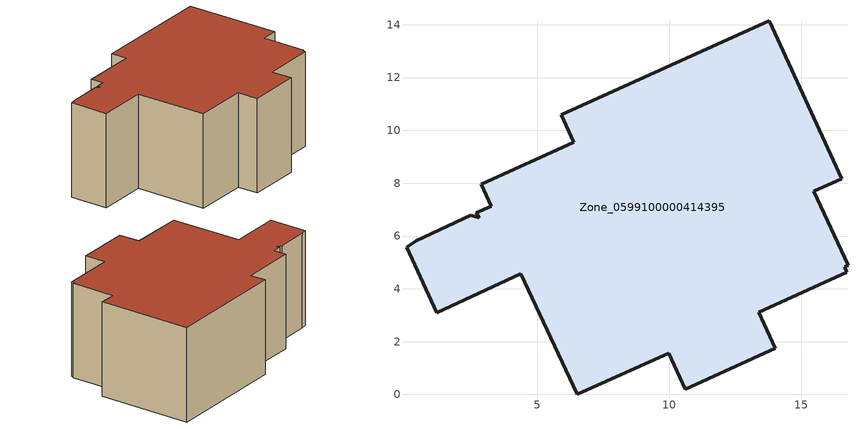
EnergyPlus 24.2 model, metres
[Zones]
Zone_0599100000414395
 floor ground (C_G): 1.19,3.1 0.05,5.57 0.42,5.82 2.48,6.78 2.81,6.69 2.69,6.88 3.26,7.13 2.88,7.96 6.39,9.56 5.91,10.59 13.79,14.16 16.53,8.17 15.48,7.7 16.77,4.89 16.65,4.84 16.73,4.62 13.39,3.11 14.02,1.75 10.61,0.2 9.99,1.56 6.51,0 4.39,4.57 z0
 wall outside (C_F): 10.61,0.2 14.02,1.75 13.39,3.11 16.73,4.62 16.65,4.84 16.77,4.89 15.48,7.7 16.53,8.17 13.79,14.16 5.91,10.59 6.39,9.56 2.88,7.96 3.26,7.13 2.69,6.88 2.81,6.69 2.48,6.78 0.42,5.82 0.05,5.57 1.19,3.1 4.39,4.57 6.51,0 9.99,1.56 10.61,0.2 z0:6.66
 roof outside (C_R): 0.05,5.57 1.19,3.1 4.39,4.57 6.51,0 9.99,1.56 10.61,0.2 14.02,1.75 13.39,3.11 16.73,4.62 16.65,4.84 16.77,4.89 15.48,7.7 16.53,8.17 13.79,14.16 5.91,10.59 6.39,9.56 2.88,7.96 3.26,7.13 2.69,6.88 2.81,6.69 2.48,6.78 0.42,5.82 z6.66
[BUILDING]
Pand.0599100000414395: North Axis=0; Terrain=City; Loads Convergence Tolerance Value=0.04; Temperature Convergence Tolerance Value=0.4; Solar Distribution=FullExterior; Maximum Number of Warmup Days=25; Minimum Number of Warmup Days=1
[Site:Location]
Rotterdam.The.Hague.AP_ZH_NLD Design_Conditions: Latitude=51.96; Longitude=4.45; Time Zone=1; Elevation=-4.5
[SITE:GROUNDTEMPERATURE:BUILDINGSURFACE]
18, 18, 18, 18, 18, 18, 18, 18, 18, 18, 18, 18
[MATERIAL] Thermal Absorptance=0.9; Solar Absorptance=0.7; Visible Absorptance=0.7
Name | Roughness | Thickness | Conductivity | Density | Specific Heat
G.D.1992-2005 | MediumSmooth | 0.15 | 0.06 | 540 | 1210
F.D.1992-2005 | Rough | 0.3 | 0.12 | 1920 | 840
R.D.1992-2005 | MediumRough | 0.2 | 0.08 | 1500 | 1000
[CONSTRUCTION]
C_G: G.D.1992-2005
C_F: F.D.1992-2005
C_R: R.D.1992-2005
[ZONE]
Zone_0599100000414395: Type=1; Multiplier=1; Ceiling Height=Autocalculate; Volume=Autocalculate; Floor Area=autocalculate; Part of Total Floor Area=Yes
[ZONEINFILTRATION:DESIGNFLOWRATE]
Infil_Zone_0599100000414395: Zone or ZoneList or Space or SpaceList=Zone_0599100000414395; Schedule=AlwaysOn; Design Flow Rate Calculation Method=Flow/Area; Flow Rate per Floor Area=0.0021; Constant Term Coefficient=1; Temperature Term Coefficient=0; Velocity Term Coefficient=0; Velocity Squared Term Coefficient=0
[HVACTEMPLATE:ZONE:IDEALLOADSAIRSYSTEM]
Zone_0599100000414395: Maximum Heating Supply Air Temperature=50; Minimum Cooling Supply Air Temperature=13; Maximum Heating Supply Air Humidity Ratio=0.0156; Minimum Cooling Supply Air Humidity Ratio=0.0077; Heating Limit=NoLimit; Cooling Limit=NoLimit; Dehumidification Control Type=ConstantSensibleHeatRatio; Cooling Sensible Heat Ratio=0.7; Dehumidification Setpoint=60; Humidification Control Type=None; Humidification Setpoint=30; Outdoor Air Method=None; Outdoor Air Flow Rate per Person=0.00944; Outdoor Air Flow Rate per Zone Floor Area=0; Outdoor Air Flow Rate per Zone=0; Demand Controlled Ventilation Type=None; Outdoor Air Economizer Type=NoEconomizer; Heat Recovery Type=None; Sensible Heat Recovery Effectiveness=0.7; Latent Heat Recovery Effectiveness=0.65
[ZONECONTROL:THERMOSTAT]
ThermostatControl_Zone_0599100000414395: Zone or ZoneList=Zone_0599100000414395; Control Type Schedule=DualSetpointControlType; Control 1=Thermostat_Zone_0599100000414395; Temperature Difference Between Cutout And Setpoint=0
[THERMOSTATSETPOINT:DUALSETPOINT]
Thermostat_Zone_0599100000414395: Heating Setpoint Temperature Schedule=HeatingSetpoint_Zone_0599100000414395; Cooling Setpoint Temperature Schedule=CoolingSetpoint_Zone_0599100000414395
[SCHEDULE:COMPACT]
HeatingSetpoint_Zone_0599100000414395: Through: 12/31, For: AllDays, Until: 24:00, 21
CoolingSetpoint_Zone_0599100000414395: Through: 12/31, For: AllDays, Until: 24:00, 24
DualSetpointControlType: Through: 12/31, For: AllDays, Until: 24:00, 4
AlwaysOn: Through: 12/31, For: AllDays, Until: 24:00, 1
